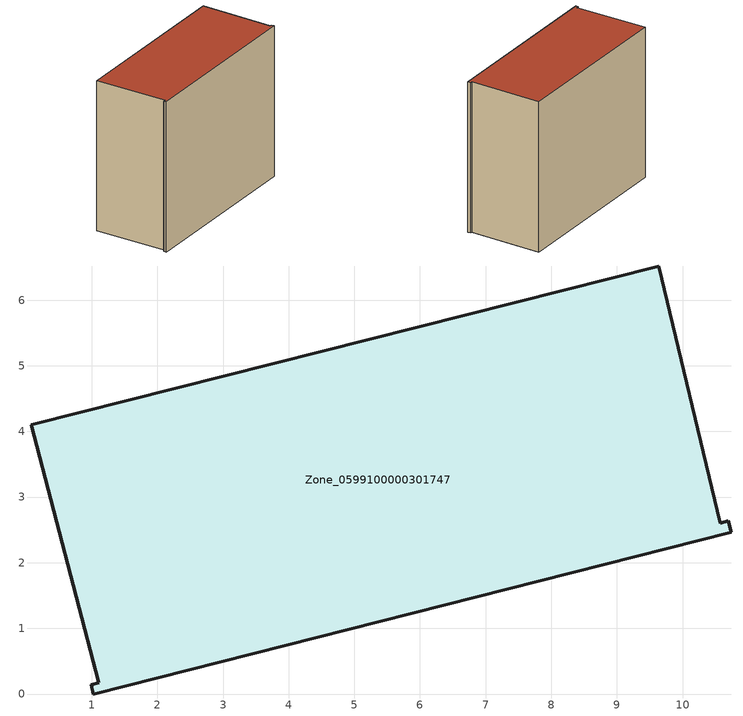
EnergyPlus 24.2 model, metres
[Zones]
Zone_0599100000301747
 floor ground (C_G): 9.63,6.52 10.58,2.6 10.7,2.64 10.74,2.46 1.02,0 0.99,0.14 1.11,0.17 0.08,4.1 z0
 wall outside (C_F): 9.63,6.52 0.08,4.1 1.11,0.17 0.99,0.14 1.02,0 10.74,2.46 10.7,2.64 10.58,2.6 9.63,6.52 z0:8.45
 roof outside (C_R): 10.58,2.6 9.63,6.52 0.08,4.1 1.11,0.17 0.99,0.14 1.02,0 10.74,2.46 10.7,2.64 z8.45
[BUILDING]
Pand.0599100000301747: North Axis=0; Terrain=City; Loads Convergence Tolerance Value=0.04; Temperature Convergence Tolerance Value=0.4; Solar Distribution=FullExterior; Maximum Number of Warmup Days=25; Minimum Number of Warmup Days=1
[Site:Location]
Rotterdam.The.Hague.AP_ZH_NLD Design_Conditions: Latitude=51.96; Longitude=4.45; Time Zone=1; Elevation=-4.5
[SITE:GROUNDTEMPERATURE:BUILDINGSURFACE]
18, 18, 18, 18, 18, 18, 18, 18, 18, 18, 18, 18
[MATERIAL] Thermal Absorptance=0.9; Solar Absorptance=0.7; Visible Absorptance=0.7
Name | Roughness | Thickness | Conductivity | Density | Specific Heat
G.TI.1992-2005 | MediumSmooth | 0.15 | 0.06 | 540 | 1210
F.TI.1992-2005 | Rough | 0.3 | 0.12 | 1920 | 840
R.TI.1992-2005 | MediumRough | 0.2 | 0.08 | 1500 | 1000
[CONSTRUCTION]
C_G: G.TI.1992-2005
C_F: F.TI.1992-2005
C_R: R.TI.1992-2005
[ZONE]
Zone_0599100000301747: Type=1; Multiplier=1; Ceiling Height=Autocalculate; Volume=Autocalculate; Floor Area=autocalculate; Part of Total Floor Area=Yes
[ZONEINFILTRATION:DESIGNFLOWRATE]
Infil_Zone_0599100000301747: Zone or ZoneList or Space or SpaceList=Zone_0599100000301747; Schedule=AlwaysOn; Design Flow Rate Calculation Method=Flow/Area; Flow Rate per Floor Area=0.0015; Constant Term Coefficient=1; Temperature Term Coefficient=0; Velocity Term Coefficient=0; Velocity Squared Term Coefficient=0
[HVACTEMPLATE:ZONE:IDEALLOADSAIRSYSTEM]
Zone_0599100000301747: Maximum Heating Supply Air Temperature=50; Minimum Cooling Supply Air Temperature=13; Maximum Heating Supply Air Humidity Ratio=0.0156; Minimum Cooling Supply Air Humidity Ratio=0.0077; Heating Limit=NoLimit; Cooling Limit=NoLimit; Dehumidification Control Type=ConstantSensibleHeatRatio; Cooling Sensible Heat Ratio=0.7; Dehumidification Setpoint=60; Humidification Control Type=None; Humidification Setpoint=30; Outdoor Air Method=None; Outdoor Air Flow Rate per Person=0.00944; Outdoor Air Flow Rate per Zone Floor Area=0; Outdoor Air Flow Rate per Zone=0; Demand Controlled Ventilation Type=None; Outdoor Air Economizer Type=NoEconomizer; Heat Recovery Type=None; Sensible Heat Recovery Effectiveness=0.7; Latent Heat Recovery Effectiveness=0.65
[ZONECONTROL:THERMOSTAT]
ThermostatControl_Zone_0599100000301747: Zone or ZoneList=Zone_0599100000301747; Control Type Schedule=DualSetpointControlType; Control 1=Thermostat_Zone_0599100000301747; Temperature Difference Between Cutout And Setpoint=0
[THERMOSTATSETPOINT:DUALSETPOINT]
Thermostat_Zone_0599100000301747: Heating Setpoint Temperature Schedule=HeatingSetpoint_Zone_0599100000301747; Cooling Setpoint Temperature Schedule=CoolingSetpoint_Zone_0599100000301747
[SCHEDULE:COMPACT]
HeatingSetpoint_Zone_0599100000301747: Through: 12/31, For: AllDays, Until: 24:00, 21
CoolingSetpoint_Zone_0599100000301747: Through: 12/31, For: AllDays, Until: 24:00, 24
DualSetpointControlType: Through: 12/31, For: AllDays, Until: 24:00, 4
AlwaysOn: Through: 12/31, For: AllDays, Until: 24:00, 1
